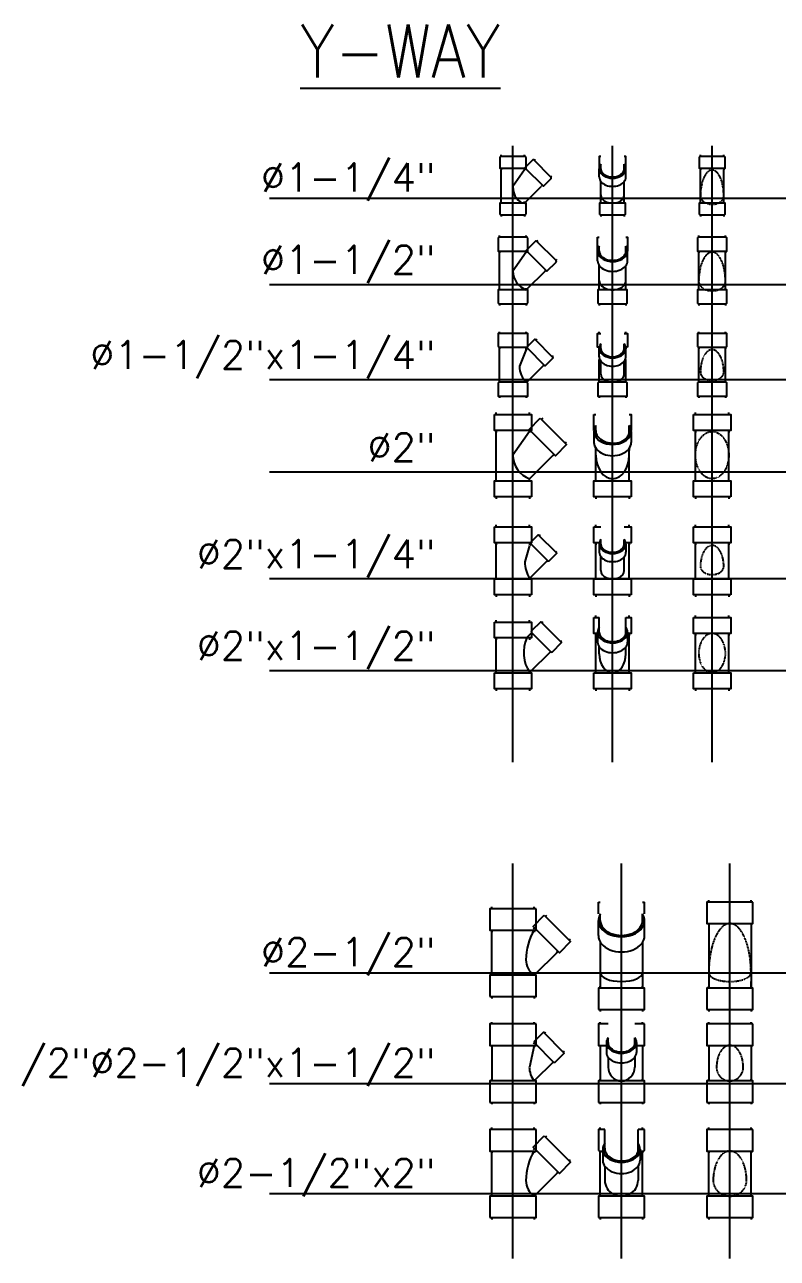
# Model space of a CAD drawing. Header units: inches. Extents: x 71 to 14885, y 6 to 9627.
# Drawn here: x 8476 to 9830, y 4830 to 7048 of the extents above; entities that cross this region are included whole.
import ezdxf
from ezdxf.enums import TextEntityAlignment as Align

# ---------------------------------------------------------------- set-up
doc = ezdxf.new("R2010")
doc.units = ezdxf.units.IN
doc.header["$MEASUREMENT"] = 0
doc.linetypes.add('HIDDEN2', pattern=[0.1875, 0.125, -0.0625])
doc.layers.add('PVC', color=3, linetype='Continuous')
doc.layers.add('TEXT', color=2, linetype='Continuous')
doc.styles.add('ROMANS', font='romans', dxfattribs={"width": 0.85, "height": 95})

# ---------------------------------------------------------------- blocks, each defined once
blk = doc.blocks.new('PVC114')
for p, q in [((-21, 21), (-24, 21)), ((0, 21), (3, 21)), ((-21, -21), (-24, -21)), ((0, -21), (3, -21))]:
    blk.add_line(p, q)
blk.add_lwpolyline([(-21, 21.5), (-21, -21.5, 0.414214), (-19, -23.5), (0, -23.5), (0, 23.5), (-19, 23.5, 0.414214)], format="xyb", close=True)
blk = doc.blocks.new('PY114')
for p, q in [((-21, -9), (-21, 51)), ((21, -8.7), (50.9, 21.2))]:
    blk.add_line(p, q)
at = {"color": 9}
blk.add_line((21, 50.7), (0, 21), dxfattribs=at)
blk.add_ellipse((21, 21), major_axis=(0, -29.7), ratio=0.707107, start_param=-1.570796, end_param=0, dxfattribs=at)
for p, rotation in [((0, 54), 270), ((38.2, 38.2), 225), ((0, -9), 90)]:
    blk.add_blockref('PVC114', p, dxfattribs=dict(rotation=rotation))
blk = doc.blocks.new('PVC112')
for p, q in [((-25, 24), (-28, 24)), ((0, 24), (3, 24)), ((-25, -24), (-28, -24)), ((0, -24), (3, -24))]:
    blk.add_line(p, q)
blk.add_lwpolyline([(-25, 24.5), (-25, -24.5, 0.414214), (-23, -26.5), (0, -26.5), (0, 26.5), (-23, 26.5, 0.414214)], format="xyb", close=True)
blk = doc.blocks.new('PY112')
for p, q in [((-24, -9.9), (-24, 60)), ((24, -9.9), (59.4, 25.5))]:
    blk.add_line(p, q)
at = {"color": 9}
blk.add_line((24, 57.9), (0, 24), dxfattribs=at)
blk.add_arc((36, 24), 36, 180, 250.5288, dxfattribs=at)
for p, rotation in [((0, 60), 270), ((42.4, 42.4), 225), ((0, -10), 90)]:
    blk.add_blockref('PVC112', p, dxfattribs=dict(rotation=rotation))
blk = doc.blocks.new('PY11214')
for p, q in [((-24, -5), (-24, 58)), ((24, 53.7), (24, 58)), ((24.7, -5), (55.9, 26.2))]:
    blk.add_line(p, q)
at = {"color": 9}
blk.add_line((24, 53.7), (11.6, 24), dxfattribs=at)
blk.add_arc((51.8, 24), 40.2, 180, 226.2384, dxfattribs=at)
for name, p, rotation in [('PVC112', (0, 83), 90), ('PVC114', (55.9, 55.9), 45), ('PVC112', (0, -30), 270)]:
    blk.add_blockref(name, p, dxfattribs=dict(rotation=rotation))
blk = doc.blocks.new('PVC2')
for p, q in [((-28.5, 30), (-32, 30)), ((0, 30), (3.5, 30)), ((-28.5, -30), (-32, -30)), ((0, -30), (3.5, -30))]:
    blk.add_line(p, q)
blk.add_lwpolyline([(0, 33.5), (0, -33.5), (-28.5, -33.5), (-28.5, 33.5)], close=True)
blk = doc.blocks.new('PY2')
for p, q in [((-30, -16.5), (-30, 74.5)), ((30, 72.4), (0, 30)), ((73.9, 31.5), (30, -12.4))]:
    blk.add_line(p, q)
blk.add_arc((45, 30), 45, 180, 250.5288)
for p, rotation in [((0, 103), 90), ((72.8, 72.8), 45), ((0, -45), 270)]:
    blk.add_blockref('PVC2', p, dxfattribs=dict(rotation=rotation))
blk = doc.blocks.new('PY2114')
for p, q in [((-30, -0.5), (-30, 64.5)), ((30, 59.7), (21.4, 30)), ((62.2, 32.5), (30, 0.3))]:
    blk.add_line(p, q)
blk.add_arc((77.1, 30), 55.7, 180, 212.2131)
for name, p, rotation in [('PVC2', (0, 93), 90), ('PVC114', (62.2, 62.2), 45), ('PVC2', (0, -29), 270)]:
    blk.add_blockref(name, p, dxfattribs=dict(rotation=rotation))
blk = doc.blocks.new('PY2112')
for p, q in [((-30, -4.5), (-30, 58.5)), ((31.8, 65.8), (24.6, 58.5)), ((67.9, 33.9), (30, -3.9))]:
    blk.add_line(p, q)
blk.add_arc((84.9, 32.3), 65.7, 156.5097, 213.4507)
for name, p, rotation in [('PVC2', (0, 87), 90), ('PVC112', (68.6, 68.6), 45), ('PVC2', (0, -4.5), 90)]:
    blk.add_blockref(name, p, dxfattribs=dict(rotation=rotation))
blk = doc.blocks.new('PY114A')
for p, q in [((-24, 38.2), (-24, 53)), ((-21, 53), (-21, 61.2)), ((21, 53), (21, 61.2)), ((24, 38.2), (24, 53)), ((-21, -9), (-21, 30)), ((21, -9), (21, 30))]:
    blk.add_line(p, q)
at = {"color": 9}
for points in [[(-21, 75), (-24, 75), (-24, 54)], [(24, 54), (24, 54), (24, 75), (21, 75)]]:
    blk.add_lwpolyline(points, dxfattribs=at)
for centre, start_param, end_param in [((0, 53), -0.505361, 3.646953), ((0, 38.2), 0, 3.141593)]:
    blk.add_ellipse(centre, major_axis=(-24, 0), ratio=0.707107, start_param=start_param, end_param=end_param)
for centre in [(0, 53), (0, 5.8)]:
    blk.add_ellipse(centre, major_axis=(-21, 0), ratio=0.707107, start_param=0, end_param=3.141593, dxfattribs=at)
at = {"rotation": 90}
blk.add_blockref('PVC114', (0, -9), dxfattribs=at)
blk = doc.blocks.new('PY114B')
for p, q in [((-21, -9), (-21, 51)), ((21, -9), (21, 51))]:
    blk.add_line(p, q)
at = {"color": 9, "linetype": 'HIDDEN2'}
for major_axis, ratio, start_param, end_param in [((0, -46.8), 0.448288, 1.570796, 4.712389), ((-21, 0), 0.707107, 0, 3.141593)]:
    blk.add_ellipse((0, 3.9), major_axis=major_axis, ratio=ratio, start_param=start_param, end_param=end_param, dxfattribs=at)
for p, rotation in [((0, 54), 270), ((0, -9), 90)]:
    blk.add_blockref('PVC114', p, dxfattribs=dict(rotation=rotation))
blk = doc.blocks.new('PY112A')
for p, q in [((-24, 60.1), (-24, 68.9)), ((24, 60.1), (24, 68.9)), ((-27, 42.4), (-27, 60.1)), ((27, 42.4), (27, 60.1)), ((-24, -9.9), (-24, 33.7)), ((24, -9.9), (24, 33.7))]:
    blk.add_line(p, q)
at = {"color": 9}
for points in [[(-27, 85), (-24, 85)], [(-27, 60), (-27, 60), (-27, 85)], [(24, 85), (27, 85), (27, 60), (27, 60)]]:
    blk.add_lwpolyline(points, dxfattribs=at)
for centre, start_param, end_param in [((0, 60.1), -0.475882, 3.617475), ((0, 42.4), 0, 3.141593)]:
    blk.add_ellipse(centre, major_axis=(-27, 0), ratio=0.707107, start_param=start_param, end_param=end_param)
for centre in [(0, 60.1), (0, 7)]:
    blk.add_ellipse(centre, major_axis=(-24, 0), ratio=0.707107, start_param=0, end_param=3.141593, dxfattribs=at)
at = {"rotation": 90}
blk.add_blockref('PVC112', (0, -10), dxfattribs=at)
blk = doc.blocks.new('PY112B')
for p, q in [((-24, -9.9), (-24, 60)), ((24, -9.9), (24, 60))]:
    blk.add_line(p, q)
at = {"color": 9, "linetype": 'HIDDEN2'}
for major_axis, ratio, start_param, end_param in [((0, -52.7), 0.455583, 1.570796, 4.712389), ((-24, 0), 0.707107, 0, 3.141593)]:
    blk.add_ellipse((0, 5.3), major_axis=major_axis, ratio=ratio, start_param=start_param, end_param=end_param, dxfattribs=at)
for p, rotation in [((0, 60), 270), ((0, -10), 90)]:
    blk.add_blockref('PVC112', p, dxfattribs=dict(rotation=rotation))
blk = doc.blocks.new('PY11214A')
at = {"color": 9}
for p, q in [((-24, 83), (-24, 86)), ((24, 83), (24, 86))]:
    blk.add_line(p, q, dxfattribs=at)
for p, q in [((-24, 58), (-24, 55)), ((-24, 41), (-24, 58)), ((-21, 55.9), (-21, 64.1)), ((21, 55.9), (21, 64.1)), ((24, 58), (24, 55)), ((24, 41), (24, 58)), ((24, 53.7), (24, 58)), ((-24, -5), (-24, 36)), ((-21, 9.9), (-21, 32.8)), ((21, 9.9), (21, 32.8)), ((24, -5), (24, 36))]:
    blk.add_line(p, q)
for points in [[(-23.8, 58), (-27, 58), (-27, 83), (-21, 83)], [(21, 83), (27, 83), (27, 58)], [(27, 58), (23.8, 58)]]:
    blk.add_lwpolyline(points, dxfattribs=at)
for centre, start_param, end_param in [((0, 55.9), -0.504987, 3.64658), ((0, 41), -0.05376, 3.195353)]:
    blk.add_ellipse(centre, major_axis=(-24, 0), ratio=0.707107, start_param=start_param, end_param=end_param)
for centre in [(0, 55.9), (0, 9.9)]:
    blk.add_ellipse(centre, major_axis=(-21, 0), ratio=0.707107, start_param=0, end_param=3.141593, dxfattribs=at)
at = {"rotation": 270}
blk.add_blockref('PVC112', (0, -30), dxfattribs=at)
blk = doc.blocks.new('PY11214B')
for p, q in [((-24, -5), (-24, 58)), ((24, -5), (24, 58)), ((24, 53.7), (24, 58))]:
    blk.add_line(p, q)
at = {"color": 9, "linetype": 'HIDDEN2'}
for major_axis, ratio, start_param, end_param in [((0, -40.6), 0.517526, 1.570796, 4.712389), ((-21, 0), 0.707107, 0, 3.141593)]:
    blk.add_ellipse((0, 13.1), major_axis=major_axis, ratio=ratio, start_param=start_param, end_param=end_param, dxfattribs=at)
for p, rotation in [((0, 83), 90), ((0, -30), 270)]:
    blk.add_blockref('PVC112', p, dxfattribs=dict(rotation=rotation))
blk = doc.blocks.new('PY2A')
for p, q in [((-33.5, 72.8), (-33.5, 52.7)), ((33.5, 72.8), (33.5, 52.7)), ((-30, 42.1), (-30, 38.6)), ((-30, -16.5), (-30, 42.1)), ((30, 42.1), (30, 38.6)), ((30, -16.5), (30, 42.1))]:
    blk.add_line(p, q)
at = {"color": 9}
for p, q in [((-30, 72.8), (-30, 83.4)), ((30, 72.8), (30, 83.4))]:
    blk.add_line(p, q, dxfattribs=at)
for points in [[(-33.5, 74.5), (-33.5, 103)], [(-33.5, 103), (-30, 103)], [(30, 103), (33.5, 103), (33.5, 74.5), (33.4, 74.5)]]:
    blk.add_lwpolyline(points)
for centre, start_param, end_param in [((0, 72.8), -0.461181, 3.602774), ((0, 52.7), 0, 3.141593)]:
    blk.add_ellipse(centre, major_axis=(-33.5, 0), ratio=0.707107, start_param=start_param, end_param=end_param)
for centre, major_axis, start_param, end_param in [((0, 72.8), (-30, 1.7), 0.00014, 3.223902), ((0, 30), (0, -42.4), -1.570796, 1.570796)]:
    blk.add_ellipse(centre, major_axis=major_axis, ratio=0.707107, start_param=start_param, end_param=end_param, dxfattribs=at)
at = {"rotation": 270}
blk.add_blockref('PVC2', (0, -45), dxfattribs=at)
blk = doc.blocks.new('PY2B')
for p, q in [((-30, -16.5), (-30, 74.5)), ((30, -16.5), (30, 74.5))]:
    blk.add_line(p, q)
at = {"color": 9, "linetype": 'HIDDEN2'}
blk.add_ellipse((0, 30), major_axis=(0, 42.4), ratio=0.707107, dxfattribs=at)
for p, rotation in [((0, 103), 90), ((0, -45), 270)]:
    blk.add_blockref('PVC2', p, dxfattribs=dict(rotation=rotation))
blk = doc.blocks.new('PY2114A')
for p, q in [((-30, 93), (-30, 96.5)), ((30, 93), (30, 96.5)), ((-21, 62.2), (-21, 70.4)), ((21, 62.2), (21, 70.4)), ((-30, 64.5), (-30, 61)), ((-30, -0.5), (-30, 64.5)), ((-24, 62.2), (-24, 47.4)), ((24, 62.2), (24, 47.4)), ((30, 64.5), (30, 61)), ((30, -0.5), (30, 64.5)), ((-21, 14.5), (-21, 39.2)), ((21, 14.5), (21, 39.2))]:
    blk.add_line(p, q)
for points in [[(-23.8, 64.5), (-33.5, 64.5), (-33.5, 93)], [(-33.5, 93), (-21, 93)], [(21, 93), (33.5, 93), (33.5, 64.5), (23.8, 64.5)]]:
    blk.add_lwpolyline(points)
for centre, start_param, end_param in [((0, 62.2), -0.505361, 3.646953), ((0, 47.4), 0, 3.141593)]:
    blk.add_ellipse(centre, major_axis=(-24, 0), ratio=0.707107, start_param=start_param, end_param=end_param)
at = {"color": 9}
for centre in [(0, 62.2), (0, 14.5)]:
    blk.add_ellipse(centre, major_axis=(-21, 0), ratio=0.707107, start_param=0, end_param=3.141593, dxfattribs=at)
at = {"rotation": 270}
blk.add_blockref('PVC2', (0, -29), dxfattribs=at)
blk = doc.blocks.new('PY2114B')
for p, q in [((-30, -0.5), (-30, 64.5)), ((30, -0.5), (30, 64.5))]:
    blk.add_line(p, q)
at = {"color": 9, "linetype": 'HIDDEN2'}
for major_axis, ratio, start_param, end_param in [((0, -37.7), 0.557073, 1.570796, 4.712389), ((-21, 0), 0.707107, 0, 3.141593)]:
    blk.add_ellipse((0, 22), major_axis=major_axis, ratio=ratio, start_param=start_param, end_param=end_param, dxfattribs=at)
for p, rotation in [((0, 93), 90), ((0, -29), 270)]:
    blk.add_blockref('PVC2', p, dxfattribs=dict(rotation=rotation))
blk = doc.blocks.new('PY2112A')
for p, q in [((-30, 95), (-30, 98.5)), ((30, 95), (30, 98.5)), ((-27, 68.6), (-27, 50.9)), ((27, 68.6), (27, 50.9)), ((-30, 66.5), (-30, 63)), ((-30, -4.5), (-30, 66.5)), ((30, 66.5), (30, 63)), ((30, -4.5), (30, 66.5))]:
    blk.add_line(p, q)
at = {"color": 9}
for p, q in [((-24, 68.6), (-24, 95)), ((24, 68.6), (24, 95)), ((-24, 30), (-24, 42.2)), ((24, 30), (24, 42.2))]:
    blk.add_line(p, q, dxfattribs=at)
for points in [[(-27, 66.5), (-33.5, 66.5), (-33.5, 95)], [(-33.5, 95), (-24, 95)], [(24, 95), (33.5, 95), (33.5, 66.5), (27, 66.5)]]:
    blk.add_lwpolyline(points)
for centre, start_param, end_param in [((0, 68.6), -0.475882, 3.617475), ((0, 50.9), 0, 3.141593)]:
    blk.add_ellipse(centre, major_axis=(-27, 0), ratio=0.707107, start_param=start_param, end_param=end_param)
for centre, major_axis, ratio, start_param, end_param in [((0, 68.6), (-24, 0), 0.707107, 0, 3.141593), ((0, 30), (0, -34.5), 0.695652, -1.570796, 1.570796)]:
    blk.add_ellipse(centre, major_axis=major_axis, ratio=ratio, start_param=start_param, end_param=end_param, dxfattribs=at)
at = {"rotation": 90}
blk.add_blockref('PVC2', (0, -4.5), dxfattribs=at)
blk = doc.blocks.new('PY2112B')
for p, q in [((-30, -4.5), (-30, 66.5)), ((30, -4.5), (30, 66.5))]:
    blk.add_line(p, q)
at = {"color": 9, "linetype": 'HIDDEN2'}
for major_axis, ratio, start_param, end_param in [((0, 36.5), 0.657534, -1.570882, 1.570882), ((0, -33.9), 0.707107, -1.570796, 1.570796)]:
    blk.add_ellipse((0, 30), major_axis=major_axis, ratio=ratio, start_param=start_param, end_param=end_param, dxfattribs=at)
at = {"rotation": 90}
for p in [(0, 95), (0, -4.5)]:
    blk.add_blockref('PVC2', p, dxfattribs=at)
blk = doc.blocks.new('PVC212')
for p, q in [((-38.5, 38), (-42, 38)), ((0, 38), (3.5, 38)), ((-38.5, -38), (-42, -38)), ((0, -38), (3.5, -38))]:
    blk.add_line(p, q)
blk.add_lwpolyline([(0, -41.5), (0, 41.5), (-38.5, 41.5), (-38.5, -41.5)], close=True)
blk = doc.blocks.new('PY2122')
for p, q in [((-38, -4.5), (-38, 76.5)), ((38, -4.5), (81, 38.5))]:
    blk.add_line(p, q)
at = {"color": 9}
for centre, radius, start, end in [((127, 23.3), 103.7, 149.1419, 180), ((56.9, 23.3), 33.6, 180, 235.7458)]:
    blk.add_arc(centre, radius, start, end, dxfattribs=at)
for name, p, rotation in [('PVC212', (0, 115), 90), ('PVC2', (79.9, 79.9), 44.99999999999976), ('PVC212', (0, -43), 270)]:
    blk.add_blockref(name, p, dxfattribs=dict(rotation=rotation))
blk = doc.blocks.new('PY21212')
for p, q in [((-38, 68.5), (-38, 4.5)), ((72.8, 38.9), (38.4, 4.5))]:
    blk.add_line(p, q)
at = {"color": 9}
blk.add_line((38, 68.5), (29.5, 29.5), dxfattribs=at)
blk.add_arc((68.6, 29.5), 39.2, 180, 219.5694, dxfattribs=at)
for name, p, rotation in [('PVC212', (0, 107), 90), ('PVC112', (73.5, 73.5), 45), ('PVC212', (0, -34), 270)]:
    blk.add_blockref(name, p, dxfattribs=dict(rotation=rotation))
blk = doc.blocks.new('PY212A')
at = {"color": 9}
for p, q in [((-41.5, 105.8), (-41.5, 127)), ((-41.5, 127), (-38, 127)), ((38, 127), (41.5, 127)), ((41.5, 105.8), (41.5, 127)), ((-38, 94), (-38, 105.8)), ((38, 94), (38, 105.8))]:
    blk.add_line(p, q, dxfattribs=at)
for p, q in [((-41.5, 66.8), (-41.5, 94)), ((41.5, 66.8), (41.5, 94)), ((-38, 55), (-38, -27.5)), ((38, 55), (38, -27.5))]:
    blk.add_line(p, q)
for centre, start_param, end_param in [((0, 94), -0.413643, 3.555236), ((0, 66.8), 0, 3.141593)]:
    blk.add_ellipse(centre, major_axis=(-41.5, 0), ratio=0.707107, start_param=start_param, end_param=end_param)
for centre, major_axis, ratio, start_param, end_param in [((0, 94), (-38, 0), 0.707107, 0, 3.141593), ((0, 0), (38, 0), 0.414214, 3.141593, 6.283185)]:
    blk.add_ellipse(centre, major_axis=major_axis, ratio=ratio, start_param=start_param, end_param=end_param, dxfattribs=at)
at = {"rotation": 270}
blk.add_blockref('PVC212', (0, -66), dxfattribs=at)
blk = doc.blocks.new('PY212B')
for p, q in [((-38, 88.5), (-38, -27.5)), ((38, 88.5), (38, -27.5)), ((38, -27.5), (38, -15.7))]:
    blk.add_line(p, q)
at = {"color": 9, "linetype": 'HIDDEN2'}
for major_axis, ratio, start_param, end_param in [((0, -88.5), 0.429379, 1.570796, 4.712389), ((-38, 0), 0.414214, 0, 3.141593)]:
    blk.add_ellipse((0, 0), major_axis=major_axis, ratio=ratio, start_param=start_param, end_param=end_param, dxfattribs=at)
for p, rotation in [((0, 127), 90), ((0, -66), 270)]:
    blk.add_blockref('PVC212', p, dxfattribs=dict(rotation=rotation))
blk = doc.blocks.new('PY21212A')
for p, q in [((-38, 107), (-38, 110.5)), ((38, 107), (38, 110.5)), ((-38, 68.5), (-38, 4.5)), ((-27, 73.5), (-27, 55.9)), ((-24, 73.5), (-24, 82.3)), ((24, 73.5), (24, 82.3)), ((27, 73.5), (27, 55.9)), ((38, 68.5), (38, 4.5)), ((-24, 47.1), (-24, 29.5)), ((24, 47.1), (24, 29.5))]:
    blk.add_line(p, q)
for points in [[(-24, 107), (-41.5, 107), (-41.5, 68.5), (-27, 68.5)], [(41.5, 107), (24, 107)], [(27, 68.5), (41.5, 68.5), (41.5, 107)]]:
    blk.add_lwpolyline(points)
for centre, start_param, end_param in [((0, 73.5), -0.475882, 3.617475), ((0, 55.9), 0, 3.141593)]:
    blk.add_ellipse(centre, major_axis=(-27, 0), ratio=0.707107, start_param=start_param, end_param=end_param)
at = {"color": 9}
for centre, major_axis, ratio, start_param, end_param in [((0, 73.5), (-24, 0), 0.707107, 0, 3.141593), ((0, 29.5), (0, -25), 0.961468, -1.570796, 1.570796)]:
    blk.add_ellipse(centre, major_axis=major_axis, ratio=ratio, start_param=start_param, end_param=end_param, dxfattribs=at)
at = {"rotation": 270}
blk.add_blockref('PVC212', (0, -34), dxfattribs=at)
blk = doc.blocks.new('PY21212B')
for p, q in [((-38, 68.5), (-38, 4.5)), ((38, 68.5), (38, 4.5))]:
    blk.add_line(p, q)
at = {"color": 9, "linetype": 'HIDDEN2'}
for major_axis, ratio in [((0, 39), 0.614783), ((0, -25), 0.961468)]:
    blk.add_ellipse((0, 29.5), major_axis=major_axis, ratio=ratio, start_param=-1.570796, end_param=1.570796, dxfattribs=at)
for p, rotation in [((0, 107), 90), ((0, -34), 270)]:
    blk.add_blockref('PVC212', p, dxfattribs=dict(rotation=rotation))
blk = doc.blocks.new('PY2122A')
for p, q in [((-38, 115), (-38, 118.5)), ((38, 115), (38, 118.5)), ((-38, 76.5), (-38, 73)), ((-38, -4.5), (-38, 76.5)), ((-33.5, 79.9), (-33.5, 59.8)), ((33.5, 79.9), (33.5, 59.8)), ((38, 76.5), (38, 73)), ((38, -4.5), (38, 76.5)), ((-30, 49.2), (-30, 23.3)), ((30, 49.2), (30, 23.3))]:
    blk.add_line(p, q)
at = {"color": 9}
for p, q in [((-30, 79.9), (-30, 115)), ((30, 79.9), (30, 115))]:
    blk.add_line(p, q, dxfattribs=at)
for points in [[(-30, 115), (-41.5, 115), (-41.5, 79, 0.414214), (-39, 76.5), (-33.5, 76.5, 0.414214)], [(33.5, 76.5), (39, 76.5, 0.414214), (41.5, 79), (41.5, 115)]]:
    blk.add_lwpolyline(points, format="xyb")
blk.add_lwpolyline([(41.5, 115), (30, 115)])
for centre, start_param, end_param in [((0, 79.9), -0.461181, 3.602774), ((0, 59.8), 0, 3.141593)]:
    blk.add_ellipse(centre, major_axis=(-33.5, 0), ratio=0.707107, start_param=start_param, end_param=end_param)
for centre, major_axis, ratio, start_param, end_param in [((0, 79.9), (-30, 1.7), 0.707107, 0.00014, 3.223902), ((0, 23.3), (-30, 0), 0.92746, 0, 3.141593)]:
    blk.add_ellipse(centre, major_axis=major_axis, ratio=ratio, start_param=start_param, end_param=end_param, dxfattribs=at)
at = {"rotation": 270}
blk.add_blockref('PVC212', (0, -43), dxfattribs=at)
blk = doc.blocks.new('PY2122B')
for p, q in [((-38, -4.5), (-38, 76.5)), ((38, -4.5), (38, 76.5))]:
    blk.add_line(p, q)
at = {"color": 9, "linetype": 'HIDDEN2'}
for major_axis, ratio, start_param, end_param in [((0, 53.2), 0.564162, -1.570796, 1.570796), ((-30, 0), 0.92746, 0, 3.141593)]:
    blk.add_ellipse((0, 23.3), major_axis=major_axis, ratio=ratio, start_param=start_param, end_param=end_param, dxfattribs=at)
for p, rotation in [((0, 115), 90), ((0, -43), 270)]:
    blk.add_blockref('PVC212', p, dxfattribs=dict(rotation=rotation))

msp = doc.modelspace()

# ---------------------------------------------------------------- linework, layer by layer
at = {"color": 8}
for p, q in [((9354.1, 5722), (9354.1, 6830.3)), ((9533.2, 5722), (9533.2, 6830.3)), ((9712.2, 5722), (9712.2, 6830.3)), ((8916.1, 6736.3), (11144.7, 6736.3)), ((8916.1, 6581.3), (11144.7, 6581.3)), ((8916.1, 6410.2), (11144.7, 6410.2)), ((8916.1, 6244.2), (11144.7, 6244.2)), ((8916.1, 6052.1), (11144.7, 6052.1)), ((8916.1, 5887.1), (11144.7, 5887.1)), ((9354.1, 4829.7), (9354.1, 5539.8)), ((9549.2, 4829.7), (9549.2, 5539.8)), ((9744.2, 4829.7), (9744.2, 5539.8)), ((8916.1, 5343.3), (11304.7, 5343.3)), ((8916.1, 5144.2), (11304.7, 5144.2)), ((8916.1, 4946.2), (11304.7, 4946.2))]:
    msp.add_line(p, q, dxfattribs=at)

# ---------------------------------------------------------------- block references
at = {"layer": 'PVC'}
for name, p in [('PY114', (9354.1, 6736.3)), ('PY114A', (9533.2, 6736.3)), ('PY114B', (9712.2, 6736.3)), ('PY112', (9354.1, 6581.3)), ('PY112A', (9533.2, 6581.3)), ('PY112B', (9712.2, 6581.3)), ('PY11214', (9354.1, 6410.2)), ('PY11214A', (9533.2, 6410.2)), ('PY11214B', (9712.2, 6410.2)), ('PY2', (9354.1, 6244.2)), ('PY2A', (9533.2, 6244.2)), ('PY2B', (9712.2, 6244.2)), ('PY2114', (9354.1, 6052.1)), ('PY2114A', (9533.2, 6052.1)), ('PY2114B', (9712.2, 6052.1)), ('PY2112', (9354.1, 5887.1)), ('PY2112A', (9533.2, 5887.1)), ('PY2112B', (9712.2, 5887.1)), ('PY2122', (9354.1, 5343.3)), ('PY212A', (9549.2, 5343.3)), ('PY212B', (9744.2, 5343.3)), ('PY21212', (9354.1, 5144.2)), ('PY21212A', (9549.2, 5144.2)), ('PY21212B', (9744.2, 5144.2)), ('PY2122', (9354.1, 4946.2)), ('PY2122A', (9549.2, 4946.2)), ('PY2122B', (9744.2, 4946.2))]:
    msp.add_blockref(name, p, dxfattribs=at)

# ---------------------------------------------------------------- texts
at = {"layer": 'TEXT', "style": 'ROMANS', "width": 0.85}
msp.add_text('%%UY-WAY', height=95, dxfattribs=at).set_placement((8971.6, 6953.4))
at = {"layer": 'TEXT', "color": 3, "style": 'ROMANS'}
for s, p in [('%%C1-1/4"', (9214.3, 6748.2)), ('%%C1-1/2"', (9214.3, 6600.2)), ('%%C1-1/2"x1-1/4"', (9214.3, 6429.2)), ('%%C2"', (9214.3, 6263.1)), ('%%C2"x1-1/4"', (9214.3, 6071.1)), ('%%C2"x1-1/2"', (9214.3, 5906)), ('%%C2-1/2"', (9214.3, 5355.1)), ('%%C2-1/2"%%C2-1/2"x1-1/2"', (9214.3, 5156.1)), ('%%C2-1/2"x2"', (9214.3, 4958))]:
    msp.add_text(s, height=50.8, dxfattribs=at).set_placement(p, align=Align.RIGHT)

doc.saveas('drawing.dxf')
